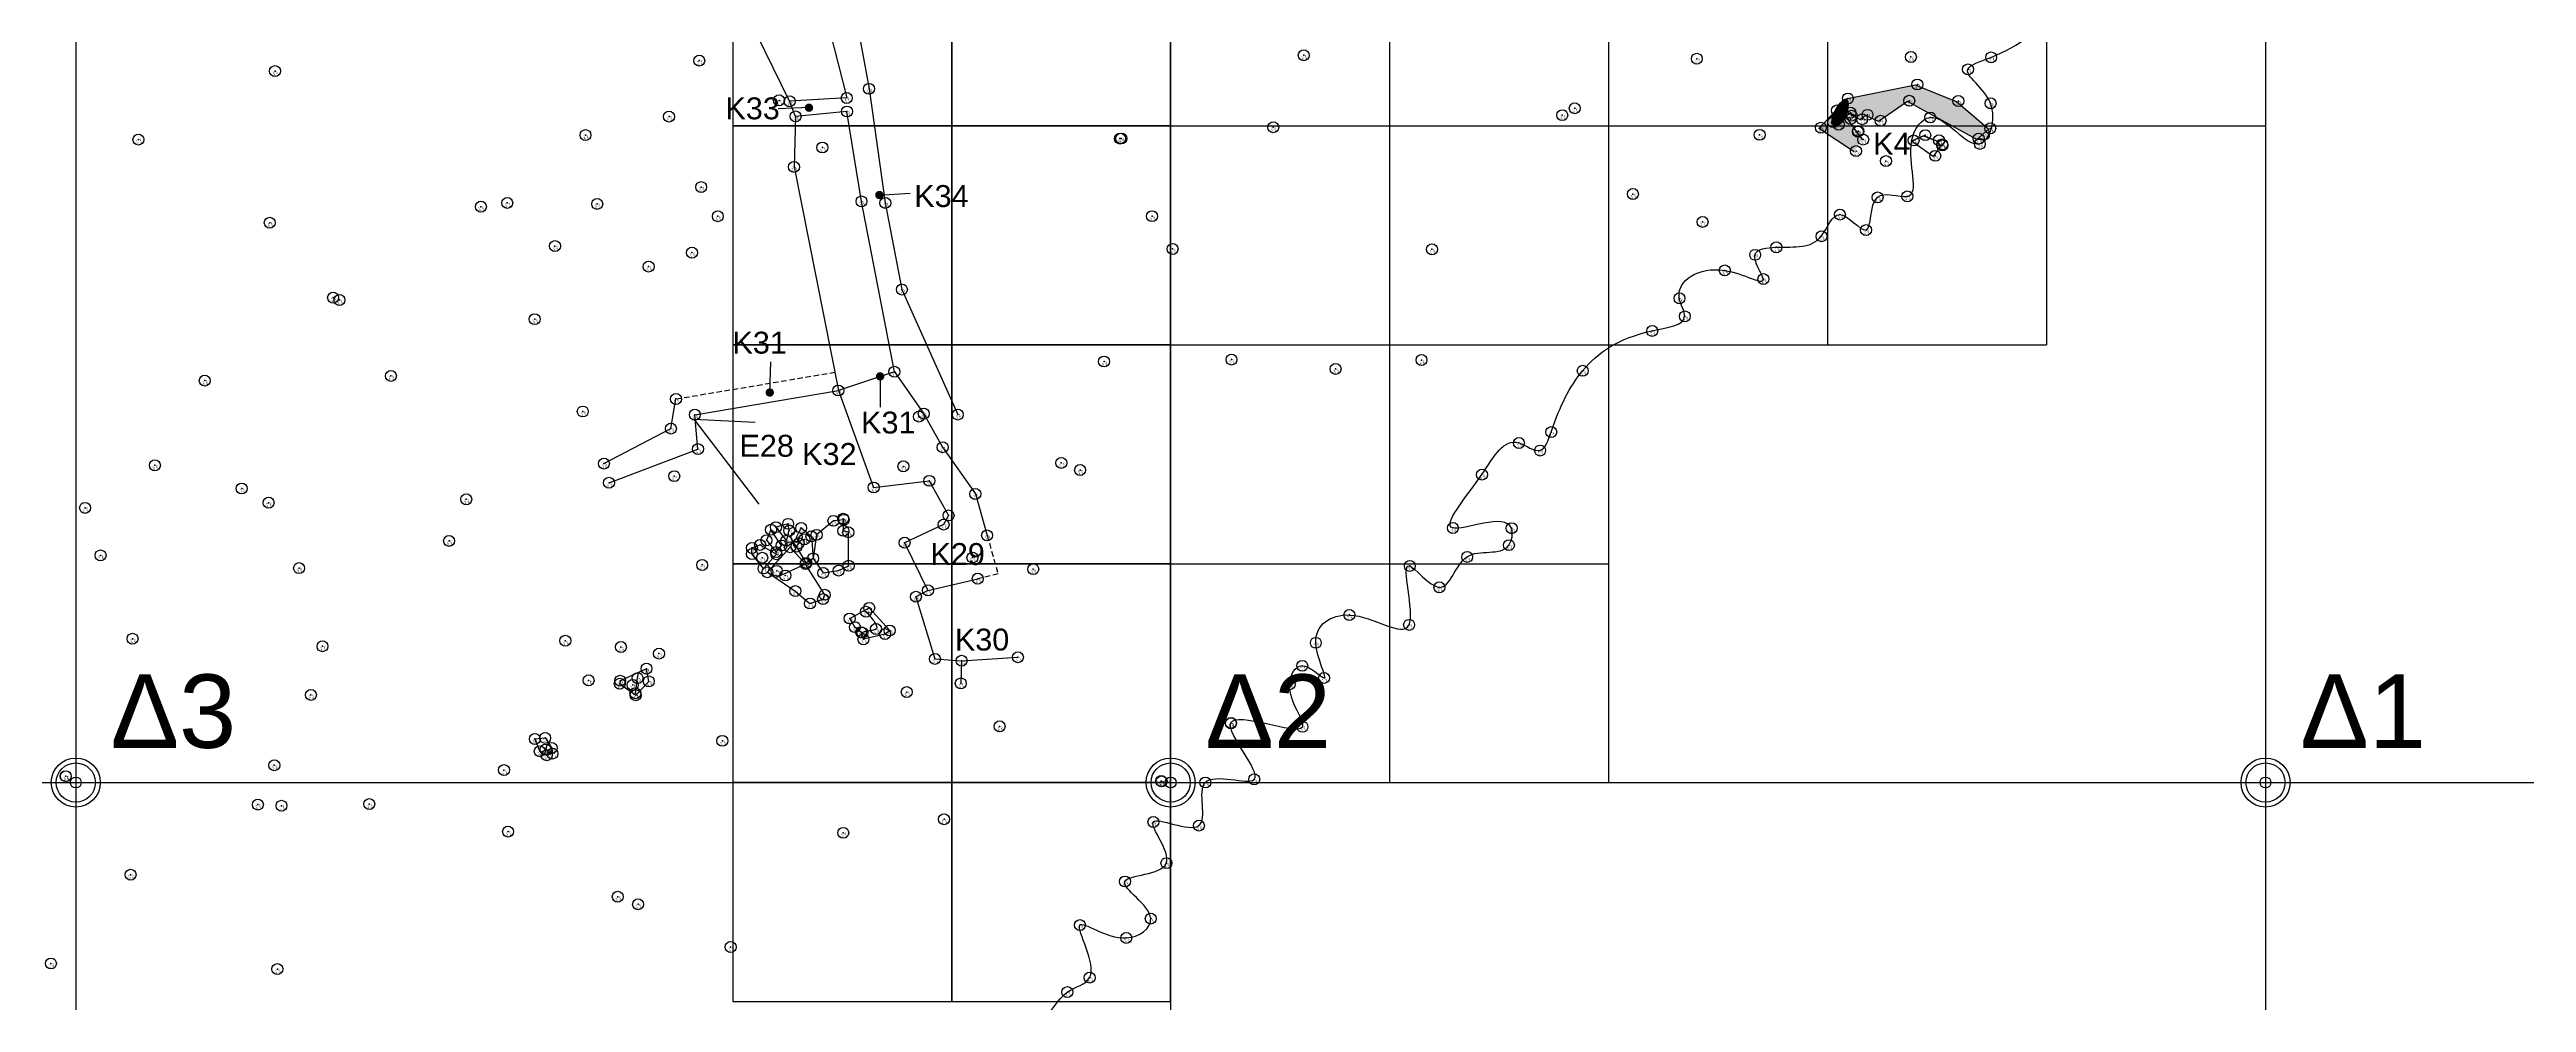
# Model space of a CAD drawing. Header units: millimetres. Extents: x 979 to 714242, y 976 to 4055134.
# Drawn here: x 714037.8 to 714150.9, y 4054752.8 to 4054796.3 of the extents above; entities that cross this region are included whole.
import ezdxf

# ---------------------------------------------------------------- set-up
doc = ezdxf.new("R2010")
doc.units = ezdxf.units.MM
doc.header["$LTSCALE"] = 0.5
doc.header["$MEASUREMENT"] = 0
doc.header["$PDMODE"] = 32
doc.header["$PDSIZE"] = 0.5
doc.linetypes.add('DASHED', pattern=[0.75, 0.5, -0.25])
doc.linetypes.add('KatAxonas', pattern=[130, 100, -15, 0, -15])
for name, color, linetype in [('__toixeia_pyrg', 5, 'Continuous'), ('AKTOGRAMMI', 255, 'Continuous'), ('Allo', 3, 'KatAxonas'), ('AREA_KYK', 4, 'Continuous'), ('AREA_NOTES', 4, 'Continuous'), ('AREA_SHM', 4, 'Continuous'), ('AREA_TXT', 4, 'Continuous'), ('Endeixeis', 61, 'Continuous'), ('grammes_12', 3, 'Continuous'), ('hatch_proistorikon', 1, 'Continuous'), ('kanabos', 7, 'Continuous'), ('kanabos_10_10', 254, 'Continuous'), ('onoma_kataskevon', 1, 'Continuous'), ('POINTS_KANABBOS_50_50', 7, 'Continuous'), ('TAX-DESC', 45, 'Continuous'), ('TAX-H', 192, 'Continuous'), ('TAX-KOD', 7, 'Continuous'), ('TAX-SHM', 7, 'Continuous')]:
    doc.layers.add(name, color=color, linetype=linetype)
doc.styles.add('gr-sdtopo1', font='gr-sdtopo1.shx', dxfattribs={"bigfont": 'BigFgrsdto1.shx'})
doc.styles.get("Standard").update_dxf_attribs({"font": 'arial.ttf'})
doc.styles.add('zzARIALzz', font='arial.ttf')

# ---------------------------------------------------------------- blocks, each defined once
blk = doc.blocks.new('kanabos')
at = {"layer": 'kanabos'}
for p, q in [((714038.096, 4054912.798), (714038.0959999999, 4054712.797999999)), ((714088.096, 4054912.798), (714088.096, 4054712.797999999)), ((714138.096, 4054912.798), (714138.096, 4054712.797999999)), ((713988.0959999999, 4054762.798), (714188.096, 4054762.798))]:
    blk.add_line(p, q, dxfattribs=at)
blk = doc.blocks.new('kanabos 10_10')
at = {"layer": 'kanabos_10_10'}
for p, q in [((714253.2585729599, 4054882.869), (714273.2585729593, 4054882.868999999)), ((714253.2585729593, 4054882.869), (714253.2585729593, 4054802.869)), ((714263.2585729595, 4054882.868999999), (714263.2585729593, 4054802.869)), ((714273.2585729593, 4054882.868999999), (714273.2585729593, 4054802.869)), ((714253.2585729598, 4054872.869), (714303.2585729593, 4054872.868999999)), ((714283.2585729603, 4054872.869), (714283.2585729603, 4054802.869)), ((714293.2585729598, 4054872.869), (714293.2585729593, 4054802.869)), ((714303.2585729598, 4054872.869), (714303.2585729593, 4054802.869)), ((714253.2585729603, 4054862.869), (714313.2585729589, 4054862.868999999)), ((714313.2585729593, 4054862.868999999), (714313.2585729593, 4054822.868999999)), ((714253.2585729598, 4054852.869), (714313.2585729593, 4054852.869)), ((714243.2585729598, 4054842.869), (714313.2585729593, 4054842.869)), ((714243.2585729603, 4054842.869), (714243.2585729598, 4054822.868999999)), ((714243.2585729598, 4054832.869), (714313.2585729593, 4054832.869)), ((714243.2585729598, 4054822.868999999), (714313.2585729593, 4054822.868999999)), ((714253.2585729598, 4054812.868999999), (714303.2585729593, 4054812.868999999)), ((714253.2585729598, 4054802.869), (714303.2585729589, 4054802.869)), ((714253.2585729598, 4054802.869000001), (714253.2585729598, 4054762.869)), ((714263.2585729598, 4054802.869), (714263.2585729593, 4054762.869)), ((714273.2585729598, 4054802.869), (714273.2585729589, 4054762.869)), ((714283.2585729598, 4054802.869), (714283.2585729589, 4054782.868999999)), ((714293.2585729598, 4054802.869), (714293.2585729589, 4054782.868999999)), ((714303.2585729598, 4054802.869), (714303.2585729593, 4054792.869)), ((714253.2585729598, 4054792.869), (714303.2585729593, 4054792.868999999)), ((714253.2585729598, 4054782.869), (714293.2585729589, 4054782.869)), ((714253.2585729598, 4054772.869), (714273.2585729589, 4054772.869)), ((714253.2585729598, 4054762.869), (714273.2585729589, 4054762.869))]:
    blk.add_line(p, q, dxfattribs=at)
blk = doc.blocks.new('blk_SHMEIO_3-Lay')
at = {"layer": 'TAX-SHM'}
blk.add_point((0, 0), dxfattribs=at)
at = {"layer": 'TAX-DESC', "style": 'gr-sdtopo1'}
blk.add_attdef('DESC', (1.115307688236918, -0.3373385483951488), '', height=0.5, dxfattribs=at)
at = {"layer": 'TAX-H', "style": 'gr-sdtopo1'}
blk.add_attdef('H', (0, -1.7), '', height=1, dxfattribs=at)
at = {"layer": 'TAX-KOD', "style": 'gr-sdtopo1'}
blk.add_attdef('KOD', (0, 0.7000000000000002), '', height=1, dxfattribs=at)
blk = doc.blocks.new('kan10_10_1')
for p, q in [((714374.9448523432, 4054970.478433084), (714374.9448523432, 4054960.478433084)), ((714384.9448523432, 4054970.478433084), (714374.9448523432, 4054970.478433084)), ((714384.9448523432, 4054960.478433084), (714384.9448523432, 4054970.478433084)), ((714374.9448523432, 4054960.478433084), (714384.9448523432, 4054960.478433084)), ((714374.9448523432, 4054960.478433084), (714374.9448523432, 4054950.478433084)), ((714384.9448523432, 4054960.478433084), (714374.9448523432, 4054960.478433084)), ((714384.9448523432, 4054950.478433084), (714384.9448523432, 4054960.478433084)), ((714374.9448523432, 4054950.478433084), (714384.9448523432, 4054950.478433084)), ((714374.9448523432, 4054950.478433084), (714374.9448523432, 4054940.478433084)), ((714384.9448523432, 4054950.478433084), (714374.9448523432, 4054950.478433084)), ((714384.9448523432, 4054940.478433084), (714384.9448523432, 4054950.478433084)), ((714374.9448523432, 4054940.478433084), (714384.9448523432, 4054940.478433084)), ((714374.9448523432, 4054940.478433084), (714374.9448523432, 4054930.478433084)), ((714384.9448523432, 4054940.478433084), (714374.9448523432, 4054940.478433084)), ((714384.9448523432, 4054930.478433084), (714384.9448523432, 4054940.478433084)), ((714374.9448523432, 4054930.478433084), (714384.9448523432, 4054930.478433084))]:
    blk.add_line(p, q)
blk = doc.blocks.new('kan10_10_2')
for p, q in [((714405.0306499526, 4054970.478433084), (714405.0306499526, 4054960.478433084)), ((714415.0306499526, 4054970.478433084), (714405.0306499526, 4054970.478433084)), ((714415.0306499526, 4054960.478433084), (714415.0306499526, 4054970.478433084)), ((714405.0306499526, 4054960.478433084), (714415.0306499526, 4054960.478433084))]:
    blk.add_line(p, q)
blk = doc.blocks.new('ENDEIX')
at = {"layer": 'Endeixeis'}
h = blk.add_hatch(color=256, dxfattribs=at)
h.dxf.hatch_style = 1
h.paths.add_polyline_path([(714068.8680964765, 4054792.634688446, 1), (714069.2514341992, 4054792.634688446, 1)])
blk.add_line((714069.0926841365, 4054792.636845701), (714067.6502422353, 4054792.576802094), dxfattribs=at)
blk = doc.blocks.new('blk_KOR-IDIOKT_4-Lay')
at = {"layer": 'AREA_KYK', "linetype": 'ByBlock', "lineweight": -2}
blk.add_circle((0, 0), 1, dxfattribs=at)
at = {"layer": 'AREA_SHM'}
blk.add_point((0, 0), dxfattribs=at)
at = {"layer": 'AREA_NOTES', "style": 'zzARIALzz'}
blk.add_attdef('KTT', (1.414213562373095, -3.414213562373095), '', height=1.5, dxfattribs=at)
at = {"layer": 'AREA_TXT', "style": 'zzARIALzz'}
blk.add_attdef('AA', (1.414213562373095, 1.414213562373095), '', height=3, dxfattribs=at)

msp = doc.modelspace()

# ---------------------------------------------------------------- hatches: boundary and pattern name
at = {"layer": 'hatch_proistorikon'}
h = msp.add_hatch(color=1, dxfattribs=at)
h.dxf.hatch_style = 1
edge = h.paths.add_edge_path()
edge.add_line((714120.5134271949, 4054792.185057033), (714120.5507997965, 4054792.223027199))
edge.add_line((714120.5507997965, 4054792.223027199), (714120.3166073586, 4054792.566475905))
edge.add_line((714120.3166073586, 4054792.566475905), (714119.93609122, 4054793.124511753))
edge.add_line((714119.93609122, 4054793.124511753), (714119.8165165801, 4054793.299870769))
edge.add_spline(control_points=[(714119.81651658, 4054793.299870769), (714119.732383693, 4054793.077347148), (714119.5177641516, 4054792.787189591), (714119.1737503047, 4054792.898281254), (714119.149810006, 4054792.98922854), (714119.1490830358, 4054792.991990242)], knot_values=[2.051323672481082, 2.051323672481082, 2.051323672481082, 2.051323672481082, 2.563180153244509, 2.836035426713231, 2.844580418517932, 2.844580418517932, 2.844580418517932, 2.844580418517932], degree=3, periodic=0)
edge.add_spline(control_points=[(714119.1513543997, 4054792.983752658), (714119.1692413563, 4054793.075591838), (714119.1871283128, 4054793.167431019), (714119.2159059438, 4054793.264298407)], knot_values=[0, 0, 0, 0, 0.3057487205025599, 0.3057487205025599, 0.3057487205025599, 0.3057487205025599], degree=3, periodic=0)
edge.add_arc((714118.9356012243, 4054794.084862442), 0.8671194091439247, 277.12320730433487, 288.8601699128021, ccw=False)
edge.add_line((714119.0431269832, 4054793.22443564), (714118.5795125045, 4054792.726542925))
edge.add_line((714118.5795125045, 4054792.726542925), (714120.185504382, 4054791.659322661))
edge.add_line((714120.185504382, 4054791.659322661), (714120.5134271949, 4054792.185057033))
edge = h.paths.add_edge_path()
edge.add_line((714122.6186286305, 4054793.959016423), (714125.7869676022, 4054792.225400214))
edge.add_line((714125.7869676022, 4054792.225400214), (714126.3166505033, 4054792.693777225))
edge.add_line((714126.3166505033, 4054792.693777225), (714124.8615375352, 4054793.944571872))
edge.add_line((714124.8615375352, 4054793.944571872), (714122.989006285, 4054794.700219089))
edge.add_line((714122.989006285, 4054794.700219089), (714119.8024773917, 4054794.064325266))
edge.add_spline(control_points=[(714119.8024773942, 4054794.064325265), (714119.8078102708, 4054794.064013402), (714119.9235396341, 4054794.044856517), (714119.9381353309, 4054793.73942649), (714119.864368419, 4054793.451897343)], knot_values=[1.26929338014222, 1.26929338014222, 1.26929338014222, 1.26929338014222, 1.299014025333486, 1.937390302874547, 1.937390302874547, 1.937390302874547, 1.937390302874547], degree=3, periodic=0)
edge.add_line((714119.864368419, 4054793.451897343), (714119.9289568737, 4054793.41599263))
edge.add_line((714119.9289568737, 4054793.41599263), (714120.4680524244, 4054793.116309485))
edge.add_line((714120.4680524244, 4054793.116309485), (714120.7104758883, 4054793.317336509))
edge.add_line((714120.7104758883, 4054793.317336509), (714121.3068492198, 4054793.043811649))
edge.add_line((714121.3068492198, 4054793.043811649), (714122.6186286305, 4054793.959016423))
edge = h.paths.add_edge_path()
edge.add_spline(control_points=[(714126.2028774692, 4054792.216089307), (714126.2593591274, 4054792.282651486), (714126.3101968261, 4054792.363221146), (714126.3538734417, 4054792.454081814)], knot_values=[121.4349586296426, 121.4349586296426, 121.4349586296426, 121.4349586296426, 121.7202658905164, 121.7202658905164, 121.7202658905164, 121.7202658905164], degree=3, periodic=0)
edge.add_spline(control_points=[(714126.3538734416, 4054792.454081815), (714126.3496255598, 4054792.52683688), (714126.3331380315, 4054792.610307052), (714126.3166505033, 4054792.693777225)], knot_values=[0, 0, 0, 0, 0.210449244983628, 0.210449244983628, 0.210449244983628, 0.210449244983628], degree=3, periodic=0)
edge.add_line((714126.3166505033, 4054792.693777225), (714125.7869676022, 4054792.225400214))
edge.add_spline(control_points=[(714125.7869676022, 4054792.225400214), (714125.9410323777, 4054792.208790115), (714126.0950971531, 4054792.192180017), (714126.2028774692, 4054792.216089308)], knot_values=[0.5866005757430792, 0.5866005757430792, 0.5866005757430792, 0.5866005757430792, 0.947117250924598, 0.947117250924598, 0.947117250924598, 0.947117250924598], degree=3, periodic=0)
edge = h.paths.add_edge_path()
edge.add_spline(control_points=[(714126.2028774692, 4054792.216089308), (714126.2566946314, 4054792.228027761), (714126.3450359545, 4054792.274083606), (714126.3578324366, 4054792.386274626), (714126.3538734416, 4054792.454081815)], knot_values=[0.210449244983628, 0.210449244983628, 0.210449244983628, 0.210449244983628, 0.3904634168312018, 0.5866005757430792, 0.5866005757430792, 0.5866005757430792, 0.5866005757430792], degree=3, periodic=0)
edge.add_spline(control_points=[(714126.3538734417, 4054792.454081814), (714126.3101968261, 4054792.363221146), (714126.2593591274, 4054792.282651486), (714126.2028774692, 4054792.216089307)], knot_values=[121.4349586296426, 121.4349586296426, 121.4349586296426, 121.4349586296426, 121.7202658905165, 121.7202658905165, 121.7202658905165, 121.7202658905165], degree=3, periodic=0)
h = msp.add_hatch(color=1, dxfattribs=at)
h.dxf.hatch_style = 1
edge = h.paths.add_edge_path()
edge.add_spline(control_points=[(714119.215484283, 4054793.262876803), (714119.2392392857, 4054793.343093537), (714119.2704337159, 4054793.426745044), (714119.3152616612, 4054793.516691124)], knot_values=[0.3042526396513258, 0.3042526396513258, 0.3042526396513258, 0.3042526396513258, 0.557574209044339, 0.557574209044339, 0.557574209044339, 0.557574209044339], degree=3, periodic=0)
edge.add_line((714119.3152616613, 4054793.516691124), (714119.0321331577, 4054793.212628965))
edge.add_line((714119.0321331577, 4054793.212628965), (714119.2154842829, 4054793.262876802))
h = msp.add_hatch(color=1, dxfattribs=at)
h.dxf.hatch_style = 1
edge = h.paths.add_edge_path()
edge.add_spline(control_points=[(714119.864368419, 4054793.451897343), (714119.9381353309, 4054793.73942649), (714119.9079909363, 4054794.370229076), (714119.446467321, 4054793.779951792), (714119.3152616614, 4054793.516691125), (714119.3152616612, 4054793.516691124)], knot_values=[0.557574209044339, 0.557574209044339, 0.557574209044339, 0.557574209044339, 1.1959504865854, 1.937390301559742, 1.937390302874547, 1.937390302874547, 1.937390302874547, 1.937390302874547], degree=3, periodic=0)
edge.add_spline(control_points=[(714119.3152616612, 4054793.516691124), (714119.2165929761, 4054793.318715031), (714119.183973688, 4054793.151233844), (714119.1513543997, 4054792.983752658)], knot_values=[0, 0, 0, 0, 0.557574209044339, 0.557574209044339, 0.557574209044339, 0.557574209044339], degree=3, periodic=0)
edge.add_spline(control_points=[(714119.1490830358, 4054792.991990242), (714119.149810006, 4054792.98922854), (714119.1737503047, 4054792.898281254), (714119.5177641516, 4054792.787189591), (714119.732383693, 4054793.077347147), (714119.81651658, 4054793.299870769)], knot_values=[2.051323672481082, 2.051323672481082, 2.051323672481082, 2.051323672481082, 2.059868664285783, 2.332723937754506, 2.844580418517932, 2.844580418517932, 2.844580418517932, 2.844580418517932], degree=3, periodic=0)
edge.add_spline(control_points=[(714119.81651658, 4054793.299870769), (714119.8352435936, 4054793.349401969), (714119.8512029661, 4054793.400580955), (714119.864368419, 4054793.451897343)], knot_values=[1.937390302874547, 1.937390302874547, 1.937390302874547, 1.937390302874547, 2.051323672481082, 2.051323672481082, 2.051323672481082, 2.051323672481082], degree=3, periodic=0)

# ---------------------------------------------------------------- linework, layer by layer
at = {"layer": 'AKTOGRAMMI'}
msp.add_open_spline([(714070.8521632402, 4054738.694305207), (714071.291085431, 4054738.778811363), (714072.0491047313, 4054738.924753625), (714072.7438304119, 4054740.180646311), (714071.7595499823, 4054740.891029926), (714070.5201371445, 4054741.842207081), (714072.6092621934, 4054743.111073761), (714075.7942325018, 4054741.194664315), (714072.8534781247, 4054743.997969471), (714075.4793775809, 4054745.443124706), (714077.0848918947, 4054744.2985817), (714076.9958560623, 4054742.369505709), (714079.0476122154, 4054743.579042424), (714076.3036901351, 4054744.922601789), (714075.7881901471, 4054746.743504901), (714076.7780833774, 4054748.590222199), (714078.260390012, 4054747.453823428), (714080.8521872327, 4054747.147208076), (714079.5642571133, 4054749.352848767), (714082.7198307398, 4054748.958780214), (714080.2412093532, 4054750.077331443), (714080.1918964029, 4054753.099192101), (714083.1091705778, 4054750.914782881), (714083.7571663646, 4054753.349647901), (714086.0824426566, 4054753.791621471), (714083.8111262963, 4054757.465563913), (714086.695337877, 4054755.140142854), (714088.8881591642, 4054756.760940142), (714085.4872724282, 4054758.700903967), (714090.0124561461, 4054758.52957702), (714086.9823304084, 4054761.967148053), (714091.2080629657, 4054759.855494618), (714089.6120799332, 4054763.833111373), (714094.4219443543, 4054761.944266662), (714089.61648643, 4054767.111565277), (714096.4268990342, 4054764.259586615), (714093.9729356061, 4054766.913024693), (714094.902255081, 4054768.633533565), (714096.5528368406, 4054766.903426267), (714094.9590108042, 4054769.676413583), (714097.335112153, 4054771.173789911), (714100.8356343616, 4054768.4312176), (714099.037988755, 4054774.15103284), (714101.5471111337, 4054770.768966192), (714102.184325516, 4054773.893004886), (714104.4174159085, 4054773.005062583), (714104.8227023322, 4054775.44535311), (714100.3330153251, 4054773.439600063), (714103.290965661, 4054776.792133841), (714104.3568505909, 4054778.930840342), (714105.9512509397, 4054777.646400236), (714106.6297818718, 4054779.778193023), (714107.6698836618, 4054781.94163038), (714109.8593122909, 4054783.425386224), (714112.8438582378, 4054783.764556015), (714111.6833539344, 4054785.557841893), (714113.8832431909, 4054786.893292147), (714116.681967094, 4054785.142415571), (714115.1957015565, 4054787.159097207), (714117.1665407406, 4054787.3925275), (714118.6518762811, 4054787.128296704), (714119.380355659, 4054789.479287207), (714121.118169301, 4054787.176945029), (714120.7590743086, 4054790.203845704), (714123.5665023463, 4054789.006939294), (714122.2849375937, 4054791.836738586), (714123.9035243276, 4054794.076752048), (714125.9624854536, 4054790.804461312), (714127.0130153414, 4054794.09279156), (714124.7051051669, 4054795.417618946), (714127.119110728, 4054796.113317355), (714129.9829547101, 4054797.972515648), (714125.7604267129, 4054798.982712246), (714129.5181555372, 4054801.591291548), (714131.2470166342, 4054800.633674342), (714133.4570838177, 4054800.802870754), (714133.1990552009, 4054799.35292863), (714134.4175812104, 4054797.461954796), (714134.573580352, 4054801.512827018), (714134.2423286091, 4054803.307430521), (714134.6187981755, 4054803.587241449), (714134.8811816489, 4054803.788442265)], degree=3, knots=[0, 0, 0, 0, 1.304886968253565, 2.253541805329039, 3.466291573395326, 4.497508814876545, 6.05752484065567, 8.491144572792052, 10.47149933942578, 12.46316522509504, 14.45979363326992, 15.58463540007941, 16.33509392680986, 19.31445375747537, 20.45221735321882, 22.25114203189009, 23.58182907247114, 25.6662860761056, 26.68362623525371, 28.40635923829515, 29.61380447499423, 31.76706920574223, 33.83315850688249, 35.97993888659931, 37.19892288992502, 39.63737014180879, 41.83431370076043, 43.25738959526072, 45.32021871980884, 47.3886889276458, 49.36024922354101, 51.443402842682, 53.43379024239102, 55.6688293918669, 58.45821570389706, 61.73163303140407, 63.76165593774203, 64.77927521783356, 65.92006485682343, 67.56457086178715, 69.55593044784263, 72.32180029296072, 75.01680029314485, 76.70879349621032, 78.58992852571528, 80.57218229335268, 81.35786989072109, 84.04287287033759, 86.81975025319315, 89.04426570615624, 90.07029592008676, 91.05246952969229, 94.20187772814306, 97.8614471019065, 99.4913826832731, 100.3541949455357, 102.7834040762229, 104.5933634680868, 105.7631484910098, 106.7892440030155, 108.9138587917459, 110.2102649777535, 111.5967115147521, 113.1812145915403, 114.538994028811, 117.0714065522528, 118.4436349759852, 121.0087002763723, 122.9268162791692, 124.7864533404559, 125.9775608083149, 128.9236139309152, 130.9238779132507, 133.375591192042, 137.0535911920079, 137.4707937805685, 139.4630942098111, 139.7191898951681, 143.8719720951, 144.2768733180065, 145.1691376897106, 145.1691376897106, 145.1691376897106, 145.1691376897106], dxfattribs=at)
at = {"layer": 'Allo'}
for p, q in [((714073.2052411558, 4054797.942466598), (714074.1822416941, 4054794.116194268)), ((714074.5491680894, 4054798.074816126), (714075.1994503951, 4054794.535582463)), ((714075.1994503951, 4054794.535582463), (714075.9429607312, 4054789.321951734)), ((714071.84541813, 4054793.272172567), (714071.5736210891, 4054793.964047822)), ((714074.1911635413, 4054793.497542184), (714071.84541813, 4054793.272172567)), ((714074.8557133875, 4054789.39064098), (714074.1911635413, 4054793.497542184)), ((714071.84541813, 4054793.272172567), (714071.7745204354, 4054790.965139946)), ((714071.7745204354, 4054790.965139946), (714073.7985028019, 4054780.749777378)), ((714076.3561649481, 4054781.606772911), (714074.8557133875, 4054789.39064098)), ((714075.9429607312, 4054789.321951734), (714076.6990181836, 4054785.363856974)), ((714076.6990181836, 4054785.363856974), (714079.2546468913, 4054779.65001528)), ((714076.3561649481, 4054781.606772911), (714073.7985028019, 4054780.749777378)), ((714066.1522048493, 4054779.010245364), (714066.3836022373, 4054780.361929961)), ((714073.7985028019, 4054780.749777378), (714075.409349001, 4054776.317471486)), ((714063.0906461948, 4054777.412666069), (714066.1522048493, 4054779.010245364)), ((714075.409349001, 4054776.317471486), (714077.9527675644, 4054776.62108639)), ((714077.9527675644, 4054776.62108639), (714078.8338865982, 4054775.039897518)), ((714070.7214784268, 4054774.386021648), (714070.5137331309, 4054773.905298347)), ((714071.2035622573, 4054773.668214445), (714070.7214784268, 4054774.386021648)), ((714071.5067484523, 4054774.656264105), (714070.9490985936, 4054774.504081207)), ((714070.9490985936, 4054774.504081207), (714071.4242011388, 4054773.884682651)), ((714071.4242011388, 4054773.884682651), (714071.554480881, 4054774.3494032)), ((714071.554480881, 4054774.3494032), (714071.5067484523, 4054774.656264105)), ((714071.8936447827, 4054774.054234015), (714072.1005342188, 4054774.4706746)), ((714072.1005342188, 4054774.4706746), (714072.5676383623, 4054774.084773422)), ((714072.5676383623, 4054774.084773422), (714072.6473602778, 4054773.078465112)), ((714072.8066176679, 4054774.155157307), (714072.6473602778, 4054773.078465112)), ((714073.5736584845, 4054774.793657414), (714072.8066176679, 4054774.155157307)), ((714074.0478752647, 4054774.841495109), (714073.5736584845, 4054774.793657414)), ((714074.0268601659, 4054774.338015848), (714074.0478752647, 4054774.841495109)), ((714074.2554556481, 4054774.273447237), (714074.0268601659, 4054774.338015848)), ((714074.2680346612, 4054772.742370567), (714074.2554556481, 4054774.273447237)), ((714078.6020080335, 4054774.6241941), (714076.8219157672, 4054773.796763425)), ((714078.8338865982, 4054775.039897518), (714078.6020080335, 4054774.6241941)), ((714069.8507325491, 4054773.55421541), (714070.222462914, 4054773.694235179)), ((714069.8525536554, 4054773.280882859), (714069.8507325491, 4054773.55421541)), ((714070.3804577296, 4054772.617348166), (714069.8525536554, 4054773.280882859)), ((714070.222462914, 4054773.694235179), (714070.9705620734, 4054773.268751163)), ((714070.9705620734, 4054773.268751163), (714070.3804577296, 4054772.617348166)), ((714070.5137331309, 4054773.905298347), (714070.954870238, 4054773.36489567)), ((714071.5928540779, 4054773.589621325), (714070.5574225793, 4054772.445335254)), ((714070.954870238, 4054773.36489567), (714071.2035622573, 4054773.668214445)), ((714072.3041727687, 4054772.816710774), (714071.5928540779, 4054773.589621325)), ((714071.8923776238, 4054773.617881641), (714071.9978996711, 4054773.772397328)), ((714072.3242876143, 4054772.870501042), (714071.8923776238, 4054773.617881641)), ((714071.9978996711, 4054773.772397328), (714071.8936447827, 4054774.054234015)), ((714072.6473602778, 4054773.078465112), (714072.3242876143, 4054772.870501042)), ((714072.6473602778, 4054773.078465112), (714073.1083296905, 4054772.414063727)), ((714076.8219157672, 4054773.796763425), (714077.8902696674, 4054771.618473971)), ((714070.5574225793, 4054772.445335254), (714071.832027602, 4054771.584296906)), ((714072.3041727687, 4054772.816710774), (714070.930860913, 4054772.193065163)), ((714073.1790125961, 4054771.414704969), (714072.3041727687, 4054772.816710774)), ((714073.1083296905, 4054772.414063727), (714073.8094854592, 4054772.52295628)), ((714073.8094854592, 4054772.52295628), (714074.2680346612, 4054772.742370567)), ((714077.8902696674, 4054771.618473971), (714080.1625772538, 4054772.150222252)), ((714071.832027602, 4054771.584296906), (714072.5030982918, 4054771.017902936)), ((714072.5030982918, 4054771.017902936), (714073.1024839124, 4054771.220196973)), ((714073.1024839124, 4054771.220196973), (714073.1790125961, 4054771.414704969)), ((714077.8902696674, 4054771.618473971), (714077.3387661348, 4054771.327369431)), ((714077.3387661348, 4054771.327369431), (714078.2083443366, 4054768.486773234)), ((714078.2083443366, 4054768.486773234), (714079.4272144083, 4054768.400635276)), ((714079.4272144083, 4054768.400635276), (714081.9991164822, 4054768.562868818)), ((714079.4272144083, 4054768.400635276), (714079.390040949, 4054767.367041965))]:
    msp.add_line(p, q, dxfattribs=at)
at = {"layer": 'Allo', "ltscale": 0.4500557285060917}
for points in [[(714074.1822416941, 4054794.116194268), (714071.5736210891, 4054793.964047822), (714069.3393496699, 4054798.509145536), (714064.4453310836, 4054799.827347371)], [(714076.3561649481, 4054781.606772911), (714077.7005201261, 4054779.690338942), (714078.5603500609, 4054778.155277874), (714080.0554197477, 4054776.020744991)], [(714067.2438143305, 4054779.644253046), (714073.7985028019, 4054780.749777378)], [(714063.3253828194, 4054776.53344214), (714067.387492029, 4054778.073893622), (714067.2438143305, 4054779.644253046)], [(714080.0554197477, 4054776.020744991), (714080.5918769357, 4054774.127823522)], [(714064.5320004048, 4054766.914640395), (714064.6305889157, 4054767.60463337), (714064.67233421, 4054767.870593573)]]:
    msp.add_lwpolyline(points, dxfattribs=at)
at = {"layer": 'Allo', "linetype": 'DASHED'}
for points in [[(714066.3836022373, 4054780.361929961), (714073.6330903779, 4054781.584640326)], [(714080.5918769357, 4054774.127823522), (714081.090774892, 4054772.367432062), (714080.1625772538, 4054772.150222252)]]:
    msp.add_lwpolyline(points, dxfattribs=at)
at = {"layer": 'Allo', "linetype": 'Continuous', "ltscale": 0.1800222914024367}
msp.add_lwpolyline([(714070.18, 4054775.552), (714067.207, 4054779.442), (714070.003, 4054779.31)], dxfattribs=at)
at = {"layer": 'Allo', "ltscale": 0.4500557285060917}
for points in [[(714075.209349337, 4054770.818297626), (714076.1416436103, 4054769.783557375), (714075.9324090257, 4054769.618615299), (714074.9435886359, 4054769.380188712), (714074.8360073357, 4054769.706622877), (714074.5532438466, 4054769.935860328), (714074.3150110133, 4054770.331657141)], [(714063.8134011077, 4054767.34985879), (714064.5427761558, 4054766.825483886), (714065.1435058261, 4054767.455884444), (714065.0376638575, 4054768.037978489), (714063.8337148917, 4054767.486359157)], [(714060.7438803688, 4054764.161102382), (714060.478517843, 4054764.08489392), (714060.161761303, 4054764.266032801), (714059.9362951233, 4054764.827365146), (714060.4090409228, 4054764.876886948), (714060.7083002375, 4054764.41326117)]]:
    msp.add_lwpolyline(points, close=True, dxfattribs=at)
at = {"layer": 'Allo'}
msp.add_spline([(714075.0603898764, 4054770.640092466), (714075.5164540373, 4054769.851461703), (714074.8971140627, 4054769.682210424), (714074.8492513474, 4054769.666436544), (714074.8340218698, 4054769.669446905)], degree=3, dxfattribs=at)
at = {"layer": 'grammes_12', "color": 1}
for p, q in [((714118.5795125045, 4054792.726542925), (714119.315261662, 4054793.516691125)), ((714119.8165165798, 4054793.299870769), (714119.93609122, 4054793.124511753)), ((714119.9289568737, 4054793.41599263), (714119.8643684189, 4054793.451897343)), ((714120.4680524244, 4054793.116309485), (714119.9289568737, 4054793.41599263)), ((714122.6186286305, 4054793.959016423), (714121.3068492194, 4054793.043811649)), ((714125.7869676022, 4054792.225400214), (714122.6186286305, 4054793.959016423)), ((714120.1855043822, 4054791.659322661), (714118.5795125045, 4054792.726542925)), ((714120.3166073586, 4054792.566475905), (714120.5507997965, 4054792.223027199))]:
    msp.add_line(p, q, dxfattribs=at)
at = {"layer": 'grammes_12'}
msp.add_line((714123.3493660159, 4054792.385785711), (714122.8132833929, 4054792.146076676), dxfattribs=at)
at = {"layer": 'grammes_12', "color": 1}
for points in [[(714125.7869676022, 4054792.225400214), (714126.3166505033, 4054792.693777225), (714124.8615375352, 4054793.944571872), (714122.989006285, 4054794.700219089), (714119.8024773943, 4054794.064325266)], [(714121.3068492195, 4054793.043811649), (714120.7104758883, 4054793.317336509), (714120.4680524244, 4054793.116309485)], [(714120.272170112, 4054792.54722415), (714120.3166073586, 4054792.566475905), (714119.93609122, 4054793.124511753)]]:
    msp.add_lwpolyline(points, dxfattribs=at)
at = {"layer": 'grammes_12', "color": 7}
msp.add_lwpolyline([(714122.8132833929, 4054792.146076676), (714123.3493660159, 4054792.385785711), (714123.9740593756, 4054792.150561973), (714124.1284506889, 4054791.916747255), (714123.8011084924, 4054791.440738762), (714122.8132833929, 4054792.146076676)], dxfattribs=at)
at = {"layer": 'grammes_12'}
msp.add_lwpolyline([(714124.1284506889, 4054791.916747255), (714123.9740593756, 4054792.150561973), (714123.3493660159, 4054792.385785711)], dxfattribs=at)
at = {"layer": 'grammes_12', "color": 7}
msp.add_spline([(714119.1513543997, 4054792.983752658), (714119.3152616619, 4054793.516691125), (714119.8179066951, 4054794.061742471), (714119.3989194554, 4054792.869028888), (714119.1513543997, 4054792.983752658), (714119.1490830358, 4054792.991990242)], degree=3, dxfattribs=at)
at = {"layer": 'grammes_12', "color": 1}
msp.add_spline([(714126.3166505033, 4054792.693777225), (714126.3239475092, 4054792.287256306), (714125.7869676022, 4054792.225400214)], degree=3, dxfattribs=at)
at = {"layer": 'POINTS_KANABBOS_50_50'}
for centre in [(714038.9738448192, 4054762.836950099), (714088.9738448194, 4054762.836950099), (714138.9738448194, 4054762.836950099)]:
    msp.add_circle(centre, 0.8930786220053535, dxfattribs=at)

# ---------------------------------------------------------------- block references
at = {"layer": '__toixeia_pyrg', "color": 2}
msp.add_blockref('kanabos 10_10', (-164.2847281411523, -0.03204990131780505), dxfattribs=at)
at = {"layer": 'AREA_SHM', "xscale": 1.119008732385416, "yscale": 1.119008732385416, "zscale": 1.119008732385416}
for p, values in [((714038.9738448192, 4054762.836950098), {'AA': 'Δ3'}), ((714088.9738448192, 4054762.836950098), {'AA': 'Δ2'}), ((714138.9738448192, 4054762.836950097), {'AA': 'Δ1'})]:
    msp.add_blockref('blk_KOR-IDIOKT_4-Lay', p, dxfattribs=at).add_auto_attribs(values)
at = {"layer": 'Endeixeis'}
msp.add_blockref('ENDEIX', (3.396621489315294, 1.03746004961431), dxfattribs=at)
for p, rotation in [((1371512.617170646, 8119148.745428558), 180.7992777091471), ((-3277978.481968304, 5062144.310929772), 265.8251678504195), ((4738978.247227897, 3187949.547943017), 87.83367563213812)]:
    msp.add_blockref('ENDEIX', p, dxfattribs=dict(at, rotation=rotation))
at = {"layer": 'kanabos'}
msp.add_blockref('kanabos', (0.8778448193334043, 0.03895009867846966), dxfattribs=at)
at = {"layer": 'kanabos_10_10'}
for name, p in [('kan10_10_1', (-295.9710075245239, -147.6414829855785)), ('kan10_10_1', (-305.9710075245239, -167.6414829855785)), ('kan10_10_2', (-326.056805133936, -187.6414829855785)), ('kan10_10_2', (-326.056805133936, -197.6414829855785)), ('kan10_10_2', (-336.056805133936, -207.6414829855785)), ('kan10_10_2', (-326.056805133936, -207.6414829855785))]:
    msp.add_blockref(name, p, dxfattribs=at)
at = {"layer": 'TAX-SHM', "xscale": 0.062475, "yscale": 0.062475, "zscale": 0.062475, "rotation": 284.5704941548227}
for p, values in [((714048.0711090551, 4054795.345941122), {'KOD': '4477', 'H': '3.600'}), ((714067.446559717, 4054795.825670886), {'KOD': '4403', 'H': '0.037'}), ((714095.0511381817, 4054796.069007725), {'KOD': '4425', 'H': '-3.267'}), ((714113.0042158575, 4054795.907279704), {'KOD': '1311', 'H': '-6.178'}), ((714122.7787833675, 4054795.989935535), {'KOD': '1306', 'H': '-7.818'}), ((714125.3880732553, 4054795.420028276), {'KOD': '1349', 'H': '-8.737'}), ((714126.4460356906, 4054795.96883105), {'KOD': '1348', 'H': '-8.738'}), ((714075.1994503951, 4054794.535582463), {'KOD': '4583', 'H': '-1.087'}), ((714123.0747779086, 4054794.731940609), {'KOD': '3466', 'H': '-7.895'}), ((714066.0648655682, 4054793.26677986), {'KOD': '4405', 'H': '-0.415'}), ((714071.0881254161, 4054794.007302314), {'KOD': '4414', 'H': '-0.307'}), ((714071.5736210891, 4054793.964047822), {'KOD': '4341', 'H': '-0.394'}), ((714071.84541813, 4054793.272172567), {'KOD': '4340', 'H': '-0.719'}), ((714074.1822416941, 4054794.116194268), {'KOD': '4342', 'H': '-0.649'}), ((714074.1911635413, 4054793.497542184), {'KOD': '4343', 'H': '-0.755'}), ((714106.8573691016, 4054793.332090398), {'KOD': '1315', 'H': '-5.560'}), ((714107.4280371866, 4054793.64884099), {'KOD': '1310', 'H': '-5.530'}), ((714119.402046713, 4054793.545841722), {'KOD': '3468', 'H': '-7.392'}), ((714119.9038787833, 4054794.091641661), {'KOD': '3467', 'H': '-7.329'}), ((714120.0161429071, 4054793.445090219), {'KOD': '3475', 'H': '-7.507'}), ((714120.0237117005, 4054793.153620301), {'KOD': '3477', 'H': '-7.676'}), ((714120.0722674914, 4054793.30469424), {'KOD': '3476', 'H': '-7.514'}), ((714120.5547167007, 4054793.145959364), {'KOD': '3474', 'H': '-7.811'}), ((714120.7968402617, 4054793.347347499), {'KOD': '3473', 'H': '-7.811'}), ((714121.3936206228, 4054793.074711844), {'KOD': '3472', 'H': '-8.306'}), ((714122.7052538642, 4054793.991154553), {'KOD': '3471', 'H': '-8.104'}), ((714123.6646259609, 4054793.225893042), {'KOD': '1352', 'H': '-8.727'}), ((714124.9477171102, 4054793.977865849), {'KOD': '3465', 'H': '-8.621'}), ((714126.4197488977, 4054793.871774302), {'KOD': '1350', 'H': '-8.753'}), ((714041.834586632, 4054792.217395443), {'KOD': '4479', 'H': '4.315'}), ((714062.2497317744, 4054792.421828302), {'KOD': '4466', 'H': '0.696'}), ((714086.6598504009, 4054792.262584288), {'KOD': '3675', 'H': '-3.100'}), ((714086.7209395836, 4054792.26606448), {'KOD': '1326', 'H': '-3.059'}), ((714093.657569855, 4054792.780669646), {'KOD': '4424', 'H': '-3.965'}), ((714115.8712418238, 4054792.433830107), {'KOD': '1312', 'H': '-7.224'}), ((714118.6674760971, 4054792.754597758), {'KOD': '3488', 'H': '-7.408'}), ((714119.2389339842, 4054793.012659542), {'KOD': '3469', 'H': '-7.546'}), ((714119.4866697607, 4054792.898304897), {'KOD': '3470', 'H': '-7.597'}), ((714120.3594312626, 4054792.577550534), {'KOD': '3479', 'H': '-8.341'}), ((714120.3793889722, 4054792.596170143), {'KOD': '3478', 'H': '-7.836'}), ((714120.6012278912, 4054792.215743416), {'KOD': '3480', 'H': '-8.437'}), ((714122.9016427775, 4054792.178255385), {'KOD': '3486', 'H': '-8.716'}), ((714123.4363996768, 4054792.418511618), {'KOD': '3485', 'H': '-8.712'}), ((714124.0626623561, 4054792.183502987), {'KOD': '3484', 'H': '-8.731'}), ((714124.2118883403, 4054791.994980824), {'KOD': '1353', 'H': '-8.711'}), ((714124.2161825914, 4054791.950634918), {'KOD': '3483', 'H': '-8.714'}), ((714125.8747407538, 4054792.259823892), {'KOD': '3463', 'H': '-8.851'}), ((714125.9281682358, 4054792.018503557), {'KOD': '1351', 'H': '-8.723'}), ((714126.4037249456, 4054792.728989881), {'KOD': '3464', 'H': '-8.690'}), ((714071.7745204354, 4054790.965139946), {'KOD': '4344', 'H': '-1.123'}), ((714073.0677438378, 4054791.853033087), {'KOD': '4469', 'H': '-1.003'}), ((714120.2731212159, 4054791.689269286), {'KOD': '3481', 'H': '-8.392'}), ((714121.6414378746, 4054791.234884512), {'KOD': '3482', 'H': '-8.690'}), ((714123.8895502528, 4054791.474139046), {'KOD': '3487', 'H': '-8.523'}), ((714067.5331915412, 4054790.046603493), {'KOD': '3644', 'H': '-0.482'}), ((714110.0860424577, 4054789.727399931), {'KOD': '1314', 'H': '-6.828'}), ((714057.4734699363, 4054789.149001565), {'KOD': '4464', 'H': '1.488'}), ((714058.6780523318, 4054789.320556957), {'KOD': '4415', 'H': '1.276'}), ((714062.7852559127, 4054789.276389716), {'KOD': '4399', 'H': '0.404'}), ((714068.2936584163, 4054788.71095903), {'KOD': '4404', 'H': '-0.824'}), ((714074.8557133875, 4054789.39064098), {'KOD': '4345', 'H': '-1.411'}), ((714075.9429607312, 4054789.321951734), {'KOD': '4582', 'H': '-1.729'}), ((714088.121999843, 4054788.716368275), {'KOD': '4427', 'H': '-3.911'}), ((714119.5366520039, 4054788.786643216), {'KOD': '1357', 'H': '-8.740'}), ((714121.2589046098, 4054789.574242076), {'KOD': '1355', 'H': '-8.761'}), ((714122.6157945432, 4054789.616970398), {'KOD': '1354', 'H': '-8.689'}), ((714047.8311033575, 4054788.414644182), {'KOD': '3639', 'H': '3.097'}), ((714113.2670373823, 4054788.45264847), {'KOD': '1313', 'H': '-7.488'}), ((714118.6981632016, 4054787.798938034), {'KOD': '1358', 'H': '-8.626'}), ((714120.7304926738, 4054788.081294044), {'KOD': '1356', 'H': '-8.671'}), ((714060.857537867, 4054787.34739305), {'KOD': '3645', 'H': '0.602'}), ((714065.1340912818, 4054786.413205229), {'KOD': '4467', 'H': '-0.420'}), ((714067.1138909329, 4054787.048703729), {'KOD': '4402', 'H': '-0.946'}), ((714089.0612903545, 4054787.217459894), {'KOD': '1327', 'H': '-4.256'}), ((714100.9071465135, 4054787.202037531), {'KOD': '1331', 'H': '-6.109'}), ((714115.6677201665, 4054786.948205991), {'KOD': '1360', 'H': '-8.703'}), ((714116.6332422453, 4054787.292165458), {'KOD': '1359', 'H': '-8.643'}), ((714076.6990181836, 4054785.363856974), {'KOD': '4581', 'H': '-2.357'}), ((714114.2799519966, 4054786.237217589), {'KOD': '1362', 'H': '-8.657'}), ((714116.0455054794, 4054785.840624727), {'KOD': '1361', 'H': '-8.700'}), ((714050.725773755, 4054784.993842333), {'KOD': '4462', 'H': '2.344'}), ((714051.0151650477, 4054784.886182314), {'KOD': '3646', 'H': '2.179'}), ((714059.9293921688, 4054784.00954965), {'KOD': '4465', 'H': '0.589'}), ((714112.2125034337, 4054784.961064996), {'KOD': '1363', 'H': '-8.725'}), ((714112.4564571059, 4054784.133831894), {'KOD': '1364', 'H': '-8.677'}), ((714110.9653675621, 4054783.47451257), {'KOD': '1365', 'H': '-8.688'}), ((714085.9301859946, 4054782.075390029), {'KOD': '4428', 'H': '-4.617'}), ((714091.7517020609, 4054782.161690036), {'KOD': '1328', 'H': '-5.510'}), ((714096.5071285297, 4054781.738403965), {'KOD': '1329', 'H': '-6.572'}), ((714100.4306685156, 4054782.14244726), {'KOD': '1330', 'H': '-7.062'}), ((714044.8609488993, 4054781.202488298), {'KOD': '4460', 'H': '3.165'}), ((714053.3660320579, 4054781.414953526), {'KOD': '4463', 'H': '1.609'}), ((714073.7985028019, 4054780.749777378), {'KOD': '4347', 'H': '-2.628'}), ((714076.3561649481, 4054781.606772911), {'KOD': '4346', 'H': '-2.640'}), ((714107.7943528029, 4054781.650102145), {'KOD': '1366', 'H': '-8.702'}), ((714062.1276430171, 4054779.789855561), {'KOD': '4266', 'H': '-0.111'}), ((714066.3836022373, 4054780.361929961), {'KOD': '4352', 'H': '-0.922'}), ((714067.2438143305, 4054779.644253046), {'KOD': '4350', 'H': '-1.932'}), ((714077.4759572558, 4054779.55654239), {'KOD': '4269', 'H': '-3.028'}), ((714077.7005201261, 4054779.690338942), {'KOD': '4560', 'H': '-3.035'}), ((714079.2546468913, 4054779.65001528), {'KOD': '4580', 'H': '-3.425'}), ((714066.1522048493, 4054779.010245364), {'KOD': '4354', 'H': '-1.083'}), ((714104.8801024631, 4054778.352920173), {'KOD': '1369', 'H': '-8.705'}), ((714106.3535477142, 4054778.849569036), {'KOD': '1367', 'H': '-8.700'}), ((714042.5846111584, 4054777.331326781), {'KOD': '3647', 'H': '3.486'}), ((714063.0906461948, 4054777.412666069), {'KOD': '4355', 'H': '-0.538'}), ((714067.387492029, 4054778.073893622), {'KOD': '4351', 'H': '-1.966'}), ((714076.7709638565, 4054777.284102224), {'KOD': '3673', 'H': '-3.199'}), ((714078.5603500609, 4054778.155277874), {'KOD': '4561', 'H': '-3.364'}), ((714083.9794322066, 4054777.440576046), {'KOD': '4429', 'H': '-4.674'}), ((714105.8472056743, 4054778.007093078), {'KOD': '1368', 'H': '-8.710'}), ((714046.5487239496, 4054776.271497183), {'KOD': '4461', 'H': '2.751'}), ((714063.3253828194, 4054776.53344214), {'KOD': '4353', 'H': '-0.676'}), ((714066.305405328, 4054776.834822046), {'KOD': '4267', 'H': '-1.548'}), ((714075.409349001, 4054776.317471486), {'KOD': '4349', 'H': '-3.099'}), ((714077.9527675644, 4054776.62108639), {'KOD': '4348', 'H': '-3.385'}), ((714084.8396118027, 4054777.11655126), {'KOD': '3674', 'H': '-4.948'}), ((714103.1906743045, 4054776.906386904), {'KOD': '1370', 'H': '-8.661'}), ((714039.3982196003, 4054775.387197712), {'KOD': '3663', 'H': '4.016'}), ((714047.7759776376, 4054775.62442811), {'KOD': '3664', 'H': '2.194'}), ((714056.8047844265, 4054775.777744717), {'KOD': '4265', 'H': '0.446'}), ((714078.8338865982, 4054775.039897518), {'KOD': '4563', 'H': '-3.913'}), ((714080.0554197477, 4054776.020744991), {'KOD': '4562', 'H': '-3.617'}), ((714056.0225829938, 4054773.877863164), {'KOD': '4262', 'H': '0.419'}), ((714070.5137331309, 4054773.905298347), {'KOD': '3973', 'H': '-2.554'}), ((714070.7214784268, 4054774.386021648), {'KOD': '3972'}), ((714070.9490985936, 4054774.504081207), {'KOD': '3971'}), ((714071.4242011388, 4054773.884682651), {'KOD': '3968', 'H': '-2.675'}), ((714071.5067484523, 4054774.656264105), {'KOD': '3970'}), ((714071.554480881, 4054774.3494032), {'KOD': '3969', 'H': '-2.680'}), ((714071.8936447827, 4054774.054234015), {'KOD': '3975', 'H': '-2.707'}), ((714072.1005342188, 4054774.4706746), {'KOD': '3974', 'H': '-2.701'}), ((714072.2465640777, 4054773.948621653), {'KOD': '3989', 'H': '-2.308'}), ((714072.5676383623, 4054774.084773422), {'KOD': '3988', 'H': '-2.750'}), ((714072.8066176679, 4054774.155157307), {'KOD': '3987', 'H': '-2.775'}), ((714073.5736584845, 4054774.793657414), {'KOD': '3986', 'H': '-2.894'}), ((714074.0173340295, 4054774.891417378), {'KOD': '4268', 'H': '-2.961'}), ((714074.0268601659, 4054774.338015848), {'KOD': '3984', 'H': '-2.925'}), ((714074.0478752647, 4054774.841495109), {'KOD': '3985', 'H': '-2.982'}), ((714074.2554556481, 4054774.273447237), {'KOD': '3983', 'H': '-3.028'}), ((714078.6020080335, 4054774.6241941), {'KOD': '4565', 'H': '-3.961'}), ((714080.5918769357, 4054774.127823522), {'KOD': '4564', 'H': '-4.240'}), ((714101.8633989696, 4054774.468063672), {'KOD': '1371', 'H': '-8.712'}), ((714104.5472669099, 4054774.457920752), {'KOD': '1372', 'H': '-8.665'}), ((714040.1029628213, 4054773.212551535), {'KOD': '4459', 'H': '3.574'}), ((714067.5792606864, 4054772.776775653), {'KOD': '4432', 'H': '-2.118'}), ((714069.8507325491, 4054773.55421541), {'KOD': '3962'}), ((714069.8525536554, 4054773.280882859), {'KOD': '3961'}), ((714070.222462914, 4054773.694235179), {'KOD': '3963'}), ((714070.3237557043, 4054773.105792514), {'KOD': '3965', 'H': '-2.273'}), ((714070.954870238, 4054773.36489567), {'KOD': '3966', 'H': '-2.679'}), ((714070.9705620734, 4054773.268751163), {'KOD': '3964'}), ((714071.2035622573, 4054773.668214445), {'KOD': '3967', 'H': '-2.676'}), ((714071.5928540779, 4054773.589621325), {'KOD': '3955'}), ((714071.8923776238, 4054773.617881641), {'KOD': '3977', 'H': '-2.700'}), ((714071.9978996711, 4054773.772397328), {'KOD': '3976', 'H': '-2.698'}), ((714072.3041727687, 4054772.816710774), {'KOD': '3956'}), ((714072.3242876143, 4054772.870501042), {'KOD': '3978', 'H': '-3.039'}), ((714072.6473602778, 4054773.078465112), {'KOD': '3979', 'H': '-3.071'}), ((714074.2680346612, 4054772.742370567), {'KOD': '3982', 'H': '-3.458'}), ((714076.8219157672, 4054773.796763425), {'KOD': '4572', 'H': '-3.766'}), ((714079.9231619276, 4054773.115021351), {'KOD': '4263', 'H': '-4.199'}), ((714099.8969807946, 4054772.735653629), {'KOD': '1376', 'H': '-8.600'}), ((714102.5148318708, 4054773.146440362), {'KOD': '1374', 'H': '-8.643'}), ((714104.4232772063, 4054773.682799758), {'KOD': '1373', 'H': '-8.649'}), ((714049.1713446714, 4054772.633262645), {'KOD': '4264', 'H': '1.846'}), ((714070.3804577296, 4054772.617348166), {'KOD': '3960'}), ((714070.5574225793, 4054772.445335254), {'KOD': '3954'}), ((714070.9829783016, 4054772.509454885), {'KOD': '3959', 'H': '-2.496'}), ((714071.3752229158, 4054772.296276174), {'KOD': '3958', 'H': '-2.511'}), ((714071.832027602, 4054771.584296906), {'KOD': '3953', 'H': '-2.833'}), ((714073.1083296905, 4054772.414063727), {'KOD': '3980', 'H': '-3.264'}), ((714073.8094854592, 4054772.52295628), {'KOD': '3981', 'H': '-3.436'}), ((714077.8902696674, 4054771.618473971), {'KOD': '4573', 'H': '-4.558'}), ((714080.1625772538, 4054772.150222252), {'KOD': '4576', 'H': '-4.553'}), ((714082.6972359899, 4054772.586913319), {'KOD': '4430', 'H': '-4.792'}), ((714101.2493522177, 4054771.754309891), {'KOD': '1375', 'H': '-8.645'}), ((714072.5030982918, 4054771.017902936), {'KOD': '3952', 'H': '-3.289'}), ((714073.1024839124, 4054771.220196973), {'KOD': '3951', 'H': '-3.355'}), ((714073.1790125961, 4054771.414704969), {'KOD': '3957', 'H': '-3.371'}), ((714075.0603898764, 4054770.640092466), {'KOD': '3997', 'H': '-3.381'}), ((714075.209349337, 4054770.818297626), {'KOD': '3996', 'H': '-3.698'}), ((714077.3387661348, 4054771.327369431), {'KOD': '4574', 'H': '-4.461'}), ((714097.1366246082, 4054770.492071955), {'KOD': '1378', 'H': '-8.615'}), ((714041.564630785, 4054769.405836447), {'KOD': '4249', 'H': '3.029'}), ((714061.329825304, 4054769.316306406), {'KOD': '4260', 'H': '-1.073'}), ((714074.3150110133, 4054770.331657141), {'KOD': '3995', 'H': '-3.432'}), ((714074.5532438466, 4054769.935860328), {'KOD': '3994', 'H': '-3.506'}), ((714074.8360073357, 4054769.706622877), {'KOD': '3993', 'H': '-3.572'}), ((714074.8971140627, 4054769.682210424), {'KOD': '3999', 'H': '-3.366'}), ((714074.9435886359, 4054769.380188712), {'KOD': '3992', 'H': '-3.594'}), ((714075.5164540373, 4054769.851461703), {'KOD': '3998', 'H': '-3.396'}), ((714075.9324090257, 4054769.618615299), {'KOD': '3991', 'H': '-4.190'}), ((714076.1416436103, 4054769.783557375), {'KOD': '3990', 'H': '-4.141'}), ((714099.8648675955, 4054770.04090879), {'KOD': '1377', 'H': '-8.655'}), ((714050.2410404934, 4054769.062528148), {'KOD': '4435', 'H': '1.382'}), ((714063.8678437141, 4054769.028543395), {'KOD': '4433', 'H': '-1.977'}), ((714065.6058012797, 4054768.730166953), {'KOD': '3672', 'H': '-2.244'}), ((714078.2083443366, 4054768.486773234), {'KOD': '4575', 'H': '-4.656'}), ((714079.4272144083, 4054768.400635276), {'KOD': '4578', 'H': '-5.224'}), ((714081.9991164822, 4054768.562868818), {'KOD': '4577', 'H': '-5.758'}), ((714094.9828943759, 4054768.168528091), {'KOD': '1381', 'H': '-8.773'}), ((714095.6046917788, 4054769.218729972), {'KOD': '1379', 'H': '-8.748'}), ((714062.3925703447, 4054767.505422098), {'KOD': '4088', 'H': '-1.232'}), ((714063.8134011077, 4054767.34985879), {'KOD': '4087', 'H': '-1.934'}), ((714063.8337148917, 4054767.486359157), {'KOD': '4081', 'H': '-1.338'}), ((714064.4062082027, 4054767.29523509), {'KOD': '4080', 'H': '-1.382'}), ((714064.6305889157, 4054767.60463337), {'KOD': '4083', 'H': '-1.428'}), ((714065.0376638575, 4054768.037978489), {'KOD': '4084', 'H': '-2.161'}), ((714065.1435058261, 4054767.455884444), {'KOD': '4085', 'H': '-2.307'}), ((714079.390040949, 4054767.367041965), {'KOD': '4579', 'H': '-5.282'}), ((714094.4110502107, 4054767.327624261), {'KOD': '1382', 'H': '-8.669'}), ((714095.9817481637, 4054767.617075364), {'KOD': '1380', 'H': '-8.661'}), ((714049.7104712129, 4054766.838525846), {'KOD': '4436', 'H': '1.237'}), ((714064.5320004048, 4054766.914640395), {'KOD': '4082', 'H': '-1.584'}), ((714064.5427761558, 4054766.825483886), {'KOD': '4086', 'H': '-1.976'}), ((714076.921970868, 4054766.968323926), {'KOD': '4431', 'H': '-4.928'}), ((714059.9362951233, 4054764.827365146), {'KOD': '4074', 'H': '-1.247'}), ((714060.4090409228, 4054764.876886948), {'KOD': '4075', 'H': '-1.317'}), ((714081.1597704561, 4054765.404124883), {'KOD': '4261', 'H': '-5.989'}), ((714091.7260409798, 4054765.561348398), {'KOD': '1385', 'H': '-8.697'}), ((714091.7264847755, 4054765.539765927), {'KOD': '1384', 'H': '-8.697'}), ((714094.9940756424, 4054765.382747055), {'KOD': '1383', 'H': '-8.673'}), ((714060.161761303, 4054764.266032801), {'KOD': '4079', 'H': '-1.228'}), ((714060.4317114521, 4054764.344466957), {'KOD': '4073', 'H': '-1.216'}), ((714060.478517843, 4054764.08489392), {'KOD': '4078', 'H': '-1.207'}), ((714060.7083002375, 4054764.41326117), {'KOD': '4076', 'H': '-1.280'}), ((714060.7438803688, 4054764.161102382), {'KOD': '4077', 'H': '-1.283'}), ((714068.4999316186, 4054764.743014763), {'KOD': '4258', 'H': '-3.312'}), ((714038.5113234962, 4054763.125737754), {'KOD': '4437', 'H': '3.272'}), ((714038.5174205457, 4054763.122156414), {'KOD': '4248', 'H': '3.284'}), ((714048.0399363632, 4054763.625947549), {'KOD': '4250', 'H': '1.100'}), ((714058.5287178401, 4054763.405531755), {'KOD': '4434', 'H': '-1.319'}), ((714088.5409580818, 4054762.904630886), {'KOD': '1D', 'H': '-8.038'}), ((714088.5577782486, 4054762.895570975), {'KOD': '4406', 'H': '-8.052'}), ((714088.5607586554, 4054762.888079835), {'KOD': '4168', 'H': '-8.051'}), ((714090.5588442693, 4054762.837100641), {'KOD': '1387', 'H': '-8.670'}), ((714092.7891619308, 4054762.981838785), {'KOD': '1386', 'H': '-8.655'}), ((714047.2883246788, 4054761.827007895), {'KOD': '4247', 'H': '0.917'}), ((714048.3671723898, 4054761.774733465), {'KOD': '3665', 'H': '0.749'}), ((714052.3757433668, 4054761.851647228), {'KOD': '4251', 'H': '-0.061'}), ((714058.7169509153, 4054760.59447905), {'KOD': '4253', 'H': '-1.865'}), ((714074.0204470735, 4054760.537564121), {'KOD': '4257', 'H': '-5.132'}), ((714078.6247480339, 4054761.156787561), {'KOD': '4259', 'H': '-6.103'}), ((714088.1870587515, 4054761.034453017), {'KOD': '1389', 'H': '-8.753'}), ((714090.2633370189, 4054760.869478608), {'KOD': '1388', 'H': '-8.690'}), ((714088.779437467, 4054759.152967578), {'KOD': '1390', 'H': '-8.703'}), ((714041.4762262902, 4054758.623834887), {'KOD': '4246', 'H': '1.739'}), ((714086.8888577907, 4054758.313349515), {'KOD': '1391', 'H': '-8.639'}), ((714063.7241936866, 4054757.616376831), {'KOD': '4254', 'H': '-3.494'}), ((714064.6509970273, 4054757.274539784), {'KOD': '3671', 'H': '-3.652'}), ((714084.8292796351, 4054756.323214389), {'KOD': '1394', 'H': '-8.714'}), ((714086.9465856375, 4054755.738047495), {'KOD': '1393', 'H': '-8.653'}), ((714088.0650004698, 4054756.618732037), {'KOD': '1392', 'H': '-8.675'}), ((714068.878357566, 4054755.321199344), {'KOD': '4256', 'H': '-4.901'}), ((714037.8387502856, 4054754.567288287), {'KOD': '4242', 'H': '1.778'}), ((714048.1777298674, 4054754.311034079), {'KOD': '4245', 'H': '-0.534'}), ((714085.2768192235, 4054753.925695397), {'KOD': '1395', 'H': '-8.669'}), ((714084.2556070518, 4054753.259357871), {'KOD': '1396', 'H': '-8.635'})]:
    msp.add_blockref('blk_SHMEIO_3-Lay', p, dxfattribs=at).add_auto_attribs(values)

# ---------------------------------------------------------------- texts
at = {"layer": 'onoma_kataskevon', "char_height": 1, "attachment_point": 1}
for s, insert in [('K33', (714068.6404247333, 4054794.141890846)), ('K4', (714121.0549366382, 4054792.526847698)), ('K34', (714077.2632795738, 4054790.135058701)), ('K31', (714068.9613830193, 4054783.436151657)), ('K31', (714074.8372015265, 4054779.7855363)), ('E28', (714069.2807293661, 4054778.725451724)), ('K32', (714072.1442652909, 4054778.348183197)), ('K29', (714078.0044064404, 4054773.777199053)), ('K30', (714079.1172862786, 4054769.86843214))]:
    msp.add_mtext_dynamic_manual_height_columns(s, width=1.453431245987304, gutter_width=1, heights=[0], dxfattribs=dict(at, insert=insert))

doc.saveas('drawing.dxf')
